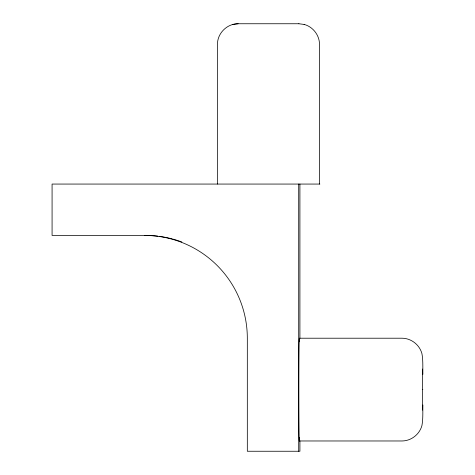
<?xml version="1.0" encoding="UTF-8"?>
<svg xmlns="http://www.w3.org/2000/svg" width="475" height="475" viewBox="0 0 475 475"><rect width="100%" height="100%" fill="white"/><g stroke="black" fill="none" stroke-linecap="round" stroke-linejoin="round"><path stroke-width="0.71" d="M422.881 404.979C422.702 411.861 423.183 418.802 421.919 425.606C419.538 434.399 411.196 440.919 402.064 440.972L299.309 440.972M298.918 23.75L238.04 23.75C227.032 23.679 217.384 33.292 217.455 44.306L217.455 184.062M238.147 23.75L232.714 24.451M304.125 24.451L304.249 24.451C313.019 26.849 319.455 35.209 319.509 44.306L319.509 184.062M319.859 184.062L52.078 184.062L52.078 235.446L145.778 235.446A102.766 102.76 -90 0 1 157.789 236.146M299.309 338.212L402.07 338.212C411.196 338.265 419.538 344.785 421.919 353.572C423.189 360.424 422.697 367.407 422.881 374.33M422.418 389.589L422.821 389.589M298.817 23.75L304.249 24.451M422.619 369.039L422.619 410.145M299.915 184.062L299.915 338.438M299.915 440.859L299.915 451.25L247.321 451.25L247.321 338.212A102.766 102.76 -90 0 0 144.56 235.446M298.704 184.062L298.704 451.25M299.493 437.469A51.383 0.505 -90 0 1 298.805 389.47A51.383 0.505 -90 0 1 299.493 341.804M159.19 236.324A102.766 102.76 -90 0 1 172.372 238.949M173.054 239.133A102.766 102.76 -90 0 1 181.812 241.971"/></g></svg>
